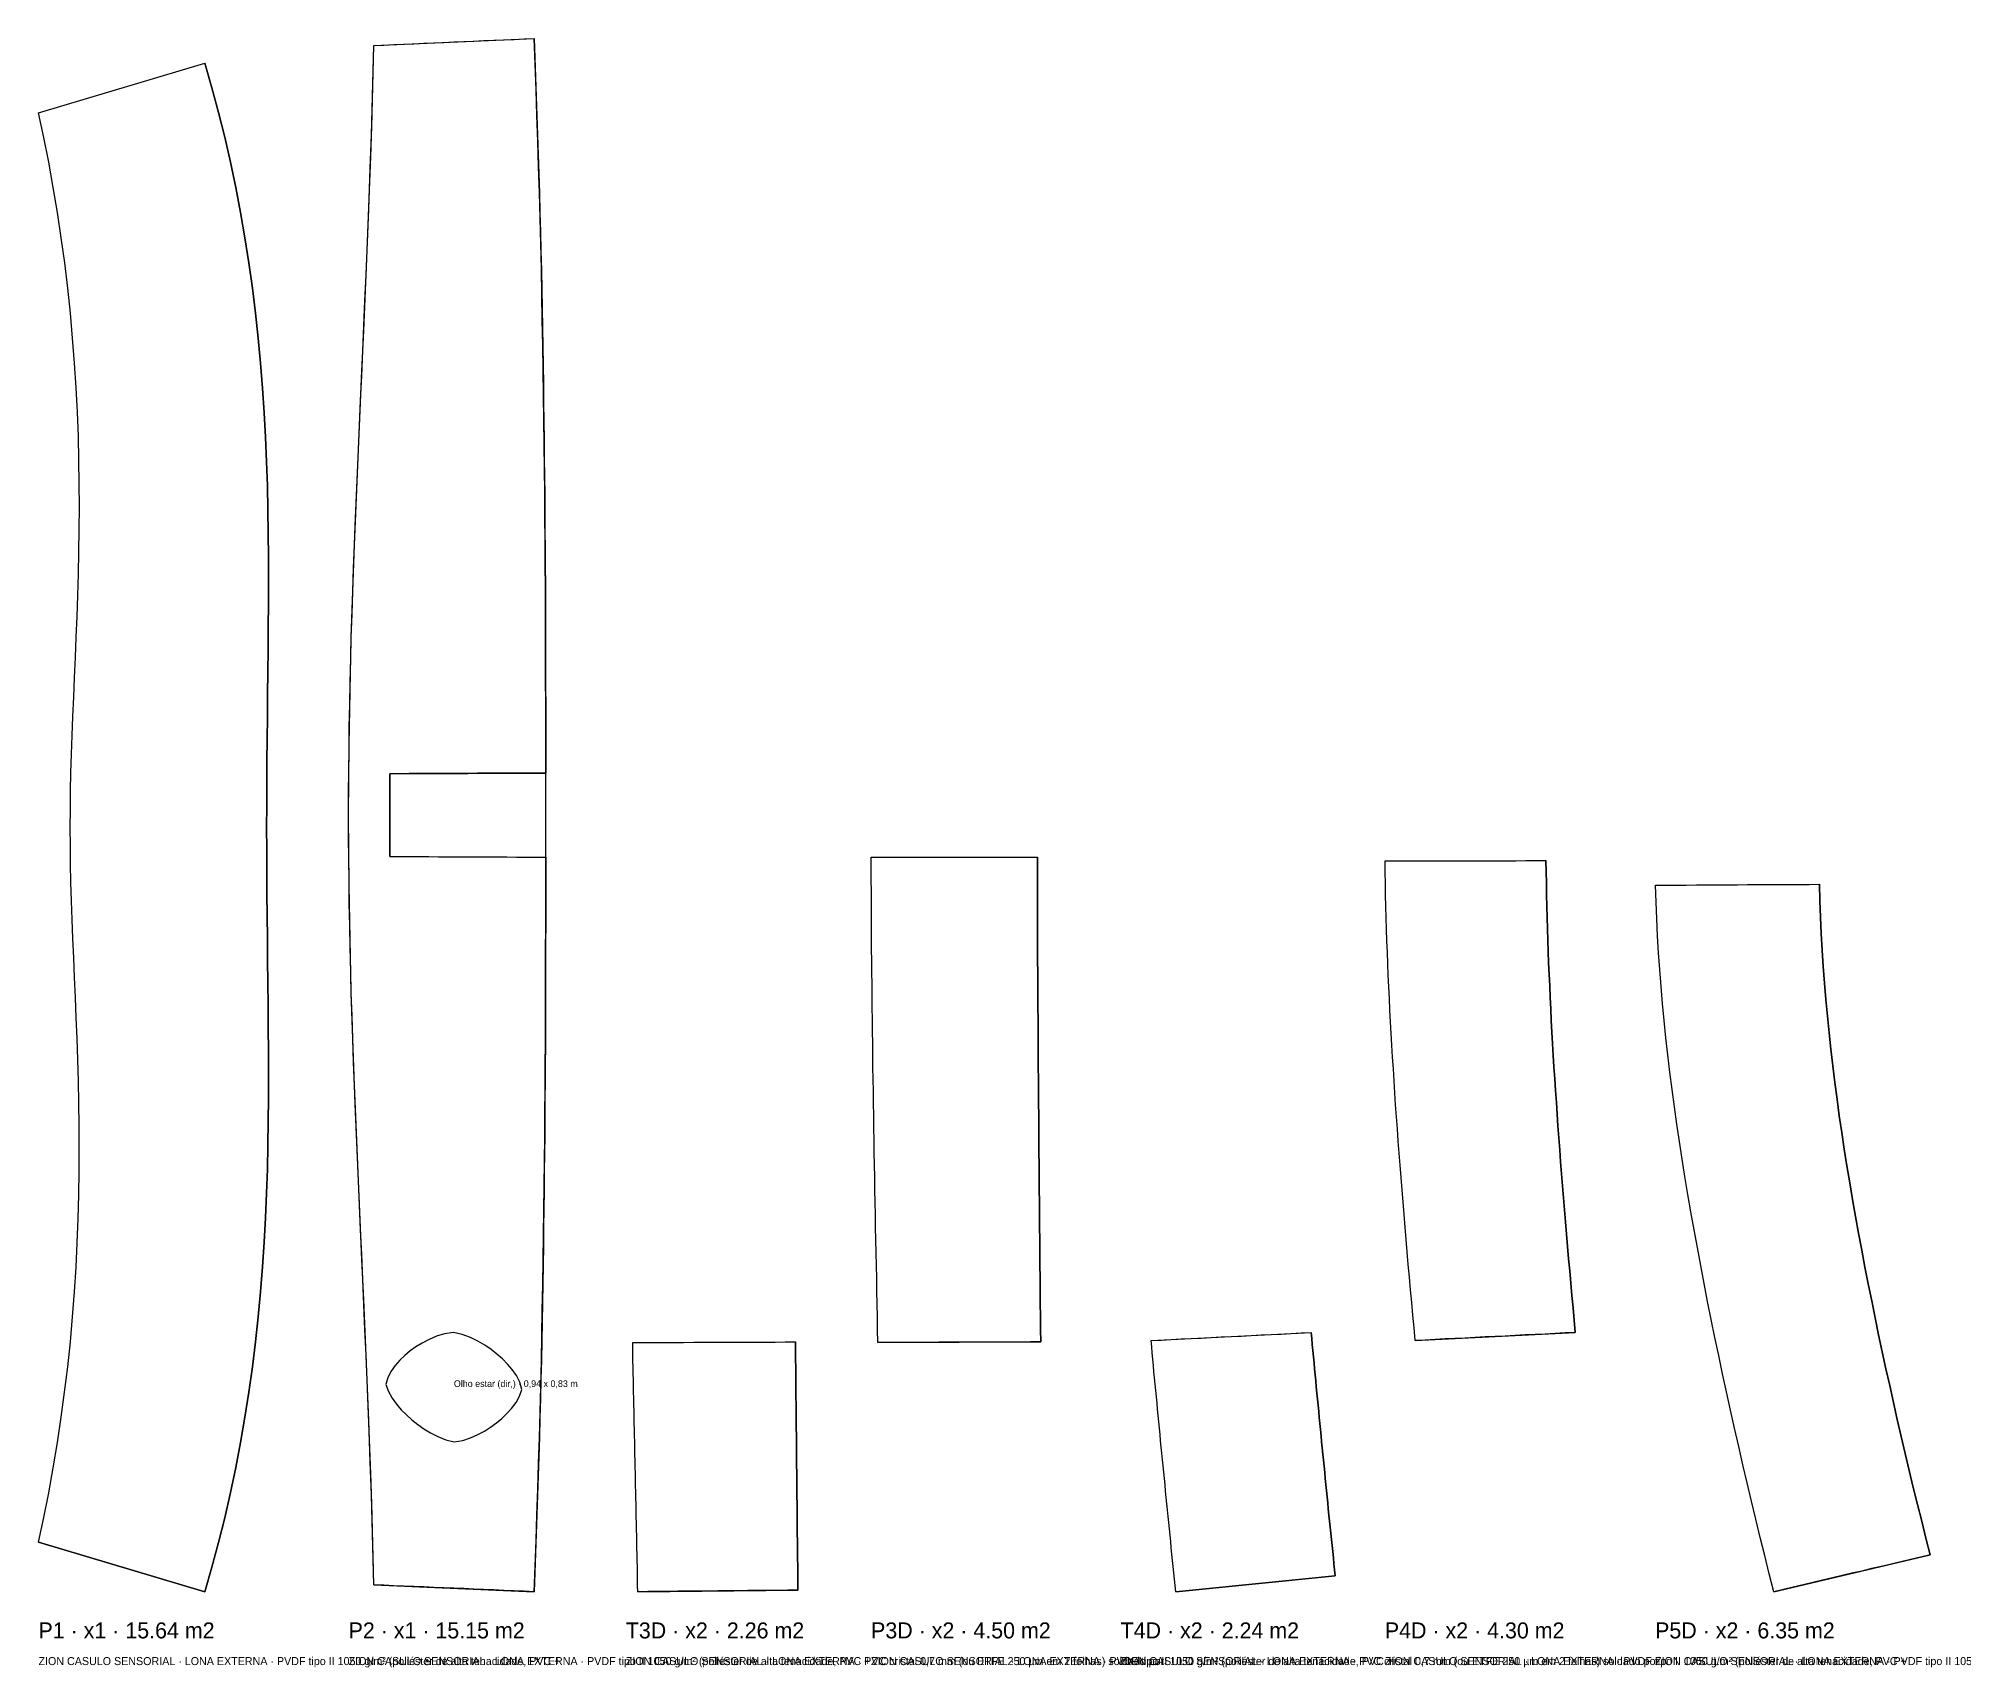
# Model space of a CAD drawing. Header units: metres. Extents: x 0 to 50.3, y -0.6 to 11.6.
# Drawn here: x 0 to 14.43, y -0.57 to 11.64 of the extents above; entities that cross this region are included whole.
import ezdxf

# ---------------------------------------------------------------- set-up
doc = ezdxf.new("R2010")
doc.units = ezdxf.units.M
for name, color, linetype in [('CLAMP', 1, 'Continuous'), ('CONTORNO', 7, 'Continuous'), ('KEDER', 5, 'Continuous'), ('LINHA', 8, 'Continuous'), ('RECORTE', 3, 'Continuous'), ('TEXTO', 2, 'Continuous')]:
    doc.layers.add(name, color=color, linetype=linetype)

msp = doc.modelspace()

# ---------------------------------------------------------------- linework, layer by layer
at = {"layer": 'CLAMP'}
for points in [[(2.634, 5.512), (2.634, 5.527), (2.634, 5.543), (2.634, 5.558), (2.634, 5.574), (2.634, 5.589), (2.633, 5.605), (2.633, 5.621), (2.633, 5.636), (2.633, 5.652), (2.633, 5.667), (2.633, 5.683), (2.633, 5.698), (2.633, 5.714), (2.633, 5.729), (2.633, 5.745), (2.633, 5.76), (2.633, 5.776), (2.633, 5.791), (2.633, 5.807), (2.633, 5.822), (2.633, 5.838), (2.633, 5.854), (2.633, 5.869), (2.633, 5.885), (2.633, 5.9), (2.633, 5.916), (2.633, 5.931), (2.633, 5.947), (2.633, 5.962), (2.633, 5.978), (2.633, 5.993), (2.633, 6.009), (2.633, 6.024), (2.633, 6.04), (2.634, 6.055), (2.634, 6.071), (2.634, 6.087), (2.634, 6.102), (2.634, 6.118), (2.634, 6.133), (3.803, 6.137)], [(2.634, 5.512), (3.803, 5.507)], [(6.243, 5.508), (7.489, 5.508)], [(10.096, 5.479), (11.302, 5.481)], [(12.124, 5.297), (13.352, 5.304)]]:
    msp.add_lwpolyline(points, dxfattribs=at)
at = {"layer": 'CONTORNO'}
for points in [[(2.515, 0.052), (2.507, 0.358), (2.498, 0.665), (2.487, 0.973), (2.476, 1.28), (2.463, 1.586), (2.451, 1.89), (2.438, 2.192), (2.424, 2.491), (2.411, 2.788), (2.399, 3.081), (2.386, 3.37), (2.375, 3.655), (2.364, 3.936), (2.354, 4.214), (2.345, 4.488), (2.338, 4.759), (2.333, 5.027), (2.328, 5.294), (2.326, 5.558), (2.325, 5.822), (2.326, 6.086), (2.328, 6.351), (2.333, 6.617), (2.338, 6.886), (2.345, 7.157), (2.354, 7.431), (2.364, 7.708), (2.375, 7.99), (2.386, 8.275), (2.399, 8.564), (2.411, 8.857), (2.424, 9.153), (2.438, 9.453), (2.451, 9.755), (2.463, 10.059), (2.476, 10.365), (2.487, 10.672), (2.498, 10.98), (2.507, 11.287), (2.515, 11.593), (2.59, 11.596), (2.665, 11.599), (2.74, 11.603), (2.815, 11.606), (2.89, 11.609), (2.965, 11.612), (3.04, 11.616), (3.115, 11.619), (3.19, 11.622), (3.265, 11.625), (3.34, 11.629), (3.415, 11.632), (3.49, 11.635), (3.565, 11.638), (3.64, 11.642), (3.715, 11.645), (3.721, 11.5), (3.727, 11.356), (3.732, 11.211), (3.737, 11.066), (3.742, 10.921), (3.747, 10.776), (3.751, 10.63), (3.755, 10.485), (3.759, 10.341), (3.763, 10.196), (3.766, 10.052), (3.77, 9.908), (3.773, 9.764), (3.776, 9.621), (3.778, 9.479), (3.781, 9.336), (3.783, 9.195), (3.785, 9.054), (3.787, 8.914), (3.789, 8.775), (3.791, 8.636), (3.792, 8.498), (3.794, 8.361), (3.795, 8.224), (3.796, 8.089), (3.797, 7.954), (3.798, 7.82), (3.799, 7.687), (3.8, 7.554), (3.8, 7.423), (3.801, 7.292), (3.801, 7.161), (3.802, 7.032), (3.802, 6.903), (3.802, 6.774), (3.803, 6.646), (3.803, 6.518), (3.803, 6.391), (3.803, 6.264), (3.803, 6.137), (3.73, 6.137), (3.657, 6.137), (3.584, 6.137), (3.511, 6.136), (3.438, 6.136), (3.365, 6.136), (3.292, 6.136), (3.219, 6.135), (3.146, 6.135), (3.072, 6.135), (2.999, 6.135), (2.926, 6.134), (2.853, 6.134), (2.78, 6.134), (2.707, 6.133), (2.634, 6.133), (2.634, 6.118), (2.634, 6.102), (2.634, 6.087), (2.634, 6.071), (2.634, 6.055), (2.633, 6.04), (2.633, 6.024), (2.633, 6.009), (2.633, 5.993), (2.633, 5.978), (2.633, 5.962), (2.633, 5.947), (2.633, 5.931), (2.633, 5.916), (2.633, 5.9), (2.633, 5.885), (2.633, 5.869), (2.633, 5.854), (2.633, 5.838), (2.633, 5.822), (2.633, 5.807), (2.633, 5.791), (2.633, 5.776), (2.633, 5.76), (2.633, 5.745), (2.633, 5.729), (2.633, 5.714), (2.633, 5.698), (2.633, 5.683), (2.633, 5.667), (2.633, 5.652), (2.633, 5.636), (2.633, 5.621), (2.633, 5.605), (2.634, 5.589), (2.634, 5.574), (2.634, 5.558), (2.634, 5.543), (2.634, 5.527), (2.634, 5.512), (2.707, 5.511), (2.78, 5.511), (2.853, 5.511), (2.926, 5.511), (2.999, 5.51), (3.072, 5.51), (3.146, 5.51), (3.219, 5.51), (3.292, 5.509), (3.365, 5.509), (3.438, 5.509), (3.511, 5.509), (3.584, 5.508), (3.657, 5.508), (3.73, 5.508), (3.803, 5.507), (3.803, 5.381), (3.803, 5.254), (3.803, 5.127), (3.803, 4.999), (3.802, 4.871), (3.802, 4.742), (3.802, 4.613), (3.801, 4.484), (3.801, 4.353), (3.8, 4.222), (3.8, 4.091), (3.799, 3.958), (3.798, 3.825), (3.797, 3.691), (3.796, 3.556), (3.795, 3.42), (3.794, 3.284), (3.792, 3.147), (3.791, 3.009), (3.789, 2.87), (3.787, 2.731), (3.785, 2.591), (3.783, 2.45), (3.781, 2.308), (3.778, 2.166), (3.776, 2.024), (3.773, 1.881), (3.77, 1.737), (3.766, 1.593), (3.763, 1.449), (3.759, 1.304), (3.755, 1.159), (3.751, 1.014), (3.747, 0.869), (3.742, 0.724), (3.737, 0.579), (3.732, 0.434), (3.727, 0.289), (3.721, 0.144), (3.715, 0), (3.64, 0.003), (3.565, 0.006), (3.49, 0.01), (3.415, 0.013), (3.34, 0.016), (3.265, 0.019), (3.19, 0.023), (3.115, 0.026), (3.04, 0.029), (2.965, 0.032), (2.89, 0.036), (2.815, 0.039), (2.74, 0.042), (2.665, 0.045), (2.59, 0.049)], [(0, 0.371), (0.04, 0.556), (0.077, 0.742), (0.111, 0.93), (0.142, 1.119), (0.171, 1.308), (0.196, 1.497), (0.219, 1.686), (0.239, 1.874), (0.256, 2.062), (0.27, 2.248), (0.282, 2.433), (0.291, 2.616), (0.298, 2.797), (0.303, 2.976), (0.306, 3.152), (0.306, 3.325), (0.306, 3.496), (0.303, 3.663), (0.299, 3.828), (0.295, 3.989), (0.289, 4.148), (0.283, 4.303), (0.277, 4.456), (0.27, 4.605), (0.264, 4.752), (0.258, 4.897), (0.252, 5.039), (0.247, 5.179), (0.243, 5.318), (0.241, 5.456), (0.239, 5.593), (0.238, 5.73), (0.239, 5.866), (0.241, 6.003), (0.243, 6.141), (0.247, 6.28), (0.252, 6.42), (0.258, 6.563), (0.264, 6.707), (0.27, 6.854), (0.277, 7.003), (0.283, 7.156), (0.289, 7.311), (0.295, 7.47), (0.3, 7.631), (0.303, 7.796), (0.306, 7.963), (0.307, 8.134), (0.306, 8.307), (0.303, 8.483), (0.299, 8.662), (0.292, 8.843), (0.282, 9.026), (0.271, 9.211), (0.256, 9.397), (0.239, 9.585), (0.219, 9.773), (0.197, 9.962), (0.171, 10.151), (0.143, 10.34), (0.111, 10.529), (0.077, 10.717), (0.04, 10.903), (0, 11.088), (1.246, 11.459), (1.3, 11.276), (1.35, 11.091), (1.396, 10.904), (1.439, 10.717), (1.479, 10.529), (1.515, 10.34), (1.548, 10.151), (1.578, 9.962), (1.604, 9.774), (1.628, 9.585), (1.648, 9.397), (1.665, 9.21), (1.68, 9.024), (1.693, 8.839), (1.703, 8.655), (1.71, 8.472), (1.716, 8.291), (1.72, 8.111), (1.723, 7.933), (1.725, 7.756), (1.725, 7.581), (1.724, 7.407), (1.723, 7.235), (1.722, 7.064), (1.72, 6.894), (1.718, 6.726), (1.716, 6.558), (1.714, 6.391), (1.713, 6.225), (1.711, 6.06), (1.711, 5.895), (1.71, 5.73), (1.711, 5.565), (1.711, 5.4), (1.713, 5.234), (1.714, 5.068), (1.716, 4.901), (1.718, 4.734), (1.72, 4.565), (1.722, 4.395), (1.723, 4.224), (1.725, 4.052), (1.725, 3.878), (1.725, 3.703), (1.723, 3.526), (1.72, 3.348), (1.716, 3.168), (1.71, 2.987), (1.702, 2.804), (1.692, 2.62), (1.68, 2.435), (1.665, 2.249), (1.648, 2.062), (1.627, 1.874), (1.604, 1.686), (1.578, 1.497), (1.548, 1.308), (1.515, 1.119), (1.479, 0.931), (1.439, 0.743), (1.396, 0.555), (1.35, 0.369), (1.3, 0.184), (1.247, 0)], [(6.293, 1.868), (6.291, 1.965), (6.289, 2.061), (6.288, 2.158), (6.286, 2.254), (6.284, 2.35), (6.282, 2.446), (6.28, 2.542), (6.278, 2.637), (6.276, 2.732), (6.275, 2.826), (6.273, 2.92), (6.271, 3.014), (6.27, 3.108), (6.268, 3.201), (6.266, 3.293), (6.265, 3.386), (6.263, 3.478), (6.262, 3.57), (6.26, 3.661), (6.259, 3.752), (6.258, 3.842), (6.256, 3.933), (6.255, 4.023), (6.254, 4.112), (6.253, 4.201), (6.252, 4.29), (6.251, 4.379), (6.25, 4.467), (6.249, 4.555), (6.248, 4.643), (6.247, 4.73), (6.246, 4.817), (6.246, 4.904), (6.245, 4.991), (6.245, 5.077), (6.244, 5.164), (6.244, 5.25), (6.243, 5.336), (6.243, 5.422), (6.243, 5.508), (6.32, 5.508), (6.398, 5.508), (6.476, 5.508), (6.554, 5.508), (6.632, 5.508), (6.71, 5.508), (6.788, 5.508), (6.866, 5.508), (6.944, 5.508), (7.022, 5.508), (7.1, 5.508), (7.177, 5.508), (7.255, 5.508), (7.333, 5.508), (7.411, 5.508), (7.489, 5.508), (7.489, 5.422), (7.489, 5.336), (7.49, 5.25), (7.49, 5.164), (7.49, 5.077), (7.49, 4.991), (7.491, 4.904), (7.491, 4.817), (7.491, 4.73), (7.492, 4.643), (7.492, 4.555), (7.493, 4.467), (7.493, 4.379), (7.494, 4.291), (7.494, 4.202), (7.495, 4.113), (7.496, 4.023), (7.496, 3.933), (7.497, 3.843), (7.497, 3.753), (7.498, 3.662), (7.499, 3.571), (7.5, 3.479), (7.5, 3.387), (7.501, 3.295), (7.502, 3.202), (7.503, 3.109), (7.503, 3.016), (7.504, 2.922), (7.505, 2.829), (7.506, 2.734), (7.507, 2.64), (7.508, 2.545), (7.508, 2.45), (7.509, 2.354), (7.51, 2.258), (7.511, 2.162), (7.512, 2.066), (7.513, 1.97), (7.514, 1.873), (7.438, 1.873), (7.361, 1.872), (7.285, 1.872), (7.209, 1.872), (7.133, 1.871), (7.056, 1.871), (6.98, 1.871), (6.904, 1.87), (6.827, 1.87), (6.751, 1.87), (6.675, 1.869), (6.599, 1.869), (6.522, 1.869), (6.446, 1.868), (6.37, 1.868)], [(10.322, 1.883), (10.313, 1.979), (10.304, 2.074), (10.296, 2.169), (10.287, 2.264), (10.279, 2.358), (10.27, 2.453), (10.262, 2.547), (10.254, 2.641), (10.246, 2.734), (10.238, 2.827), (10.231, 2.92), (10.223, 3.012), (10.216, 3.105), (10.209, 3.197), (10.202, 3.288), (10.195, 3.379), (10.188, 3.47), (10.182, 3.561), (10.175, 3.651), (10.169, 3.741), (10.163, 3.83), (10.158, 3.919), (10.152, 4.008), (10.147, 4.097), (10.142, 4.185), (10.137, 4.273), (10.132, 4.361), (10.128, 4.448), (10.124, 4.535), (10.12, 4.622), (10.117, 4.708), (10.113, 4.795), (10.11, 4.881), (10.107, 4.967), (10.105, 5.053), (10.102, 5.138), (10.1, 5.224), (10.099, 5.309), (10.097, 5.394), (10.096, 5.479), (10.171, 5.48), (10.247, 5.48), (10.322, 5.48), (10.398, 5.48), (10.473, 5.48), (10.548, 5.48), (10.624, 5.48), (10.699, 5.48), (10.775, 5.48), (10.85, 5.48), (10.925, 5.48), (11.001, 5.48), (11.076, 5.48), (11.152, 5.481), (11.227, 5.481), (11.302, 5.481), (11.304, 5.396), (11.305, 5.311), (11.307, 5.226), (11.309, 5.141), (11.311, 5.056), (11.313, 4.971), (11.316, 4.886), (11.319, 4.8), (11.322, 4.714), (11.326, 4.628), (11.33, 4.542), (11.334, 4.456), (11.338, 4.37), (11.342, 4.283), (11.347, 4.196), (11.352, 4.109), (11.357, 4.021), (11.362, 3.934), (11.368, 3.846), (11.374, 3.758), (11.38, 3.669), (11.386, 3.581), (11.392, 3.492), (11.399, 3.403), (11.405, 3.313), (11.412, 3.224), (11.419, 3.134), (11.426, 3.044), (11.434, 2.953), (11.441, 2.863), (11.449, 2.772), (11.456, 2.68), (11.464, 2.589), (11.472, 2.497), (11.48, 2.406), (11.488, 2.314), (11.497, 2.221), (11.505, 2.129), (11.513, 2.036), (11.522, 1.944), (11.447, 1.94), (11.372, 1.936), (11.297, 1.932), (11.222, 1.929), (11.147, 1.925), (11.072, 1.921), (10.997, 1.917), (10.922, 1.914), (10.847, 1.91), (10.772, 1.906), (10.697, 1.902), (10.622, 1.898), (10.547, 1.895), (10.472, 1.891), (10.397, 1.887)], [(13.01, 0), (12.976, 0.135), (12.942, 0.271), (12.908, 0.407), (12.875, 0.543), (12.843, 0.679), (12.81, 0.816), (12.779, 0.952), (12.747, 1.089), (12.716, 1.225), (12.686, 1.362), (12.656, 1.498), (12.626, 1.634), (12.597, 1.77), (12.569, 1.906), (12.541, 2.041), (12.514, 2.176), (12.488, 2.311), (12.462, 2.446), (12.437, 2.58), (12.412, 2.713), (12.389, 2.847), (12.366, 2.979), (12.344, 3.112), (12.323, 3.243), (12.302, 3.375), (12.283, 3.506), (12.265, 3.636), (12.247, 3.766), (12.231, 3.896), (12.215, 4.025), (12.201, 4.153), (12.188, 4.282), (12.176, 4.41), (12.165, 4.537), (12.155, 4.664), (12.146, 4.791), (12.139, 4.918), (12.133, 5.044), (12.128, 5.171), (12.124, 5.297), (12.201, 5.297), (12.277, 5.298), (12.354, 5.298), (12.431, 5.299), (12.508, 5.299), (12.584, 5.299), (12.661, 5.3), (12.738, 5.3), (12.814, 5.301), (12.891, 5.301), (12.968, 5.302), (13.045, 5.302), (13.121, 5.302), (13.198, 5.303), (13.275, 5.303), (13.352, 5.304), (13.355, 5.181), (13.36, 5.057), (13.366, 4.934), (13.372, 4.81), (13.381, 4.687), (13.39, 4.563), (13.4, 4.439), (13.412, 4.315), (13.424, 4.191), (13.438, 4.067), (13.452, 3.942), (13.467, 3.818), (13.484, 3.693), (13.501, 3.568), (13.519, 3.443), (13.538, 3.317), (13.558, 3.192), (13.579, 3.066), (13.6, 2.94), (13.623, 2.814), (13.646, 2.688), (13.669, 2.561), (13.693, 2.434), (13.718, 2.308), (13.744, 2.181), (13.77, 2.054), (13.796, 1.927), (13.823, 1.799), (13.851, 1.672), (13.879, 1.545), (13.907, 1.418), (13.936, 1.29), (13.966, 1.163), (13.995, 1.036), (14.026, 0.909), (14.056, 0.782), (14.087, 0.655), (14.119, 0.529), (14.15, 0.402), (14.183, 0.276), (14.109, 0.259), (14.036, 0.242), (13.963, 0.224), (13.889, 0.207), (13.816, 0.19), (13.743, 0.173), (13.67, 0.155), (13.596, 0.138), (13.523, 0.121), (13.45, 0.104), (13.376, 0.086), (13.303, 0.069), (13.23, 0.052), (13.156, 0.035), (13.083, 0.017)], [(8.527, 0), (8.523, 0.047), (8.518, 0.094), (8.513, 0.141), (8.508, 0.188), (8.503, 0.235), (8.498, 0.282), (8.493, 0.329), (8.489, 0.377), (8.484, 0.424), (8.479, 0.471), (8.474, 0.518), (8.469, 0.565), (8.465, 0.613), (8.46, 0.66), (8.455, 0.707), (8.45, 0.754), (8.446, 0.801), (8.441, 0.849), (8.436, 0.896), (8.432, 0.943), (8.427, 0.99), (8.422, 1.038), (8.418, 1.085), (8.413, 1.132), (8.409, 1.179), (8.404, 1.226), (8.399, 1.273), (8.395, 1.321), (8.39, 1.368), (8.386, 1.415), (8.381, 1.462), (8.377, 1.509), (8.372, 1.556), (8.368, 1.603), (8.363, 1.649), (8.359, 1.696), (8.355, 1.743), (8.35, 1.79), (8.346, 1.837), (8.341, 1.883), (8.416, 1.887), (8.491, 1.891), (8.566, 1.895), (8.641, 1.898), (8.716, 1.902), (8.791, 1.906), (8.867, 1.91), (8.942, 1.914), (9.017, 1.917), (9.092, 1.921), (9.167, 1.925), (9.242, 1.929), (9.317, 1.932), (9.392, 1.936), (9.467, 1.94), (9.542, 1.944), (9.546, 1.898), (9.55, 1.853), (9.554, 1.808), (9.559, 1.762), (9.563, 1.717), (9.567, 1.671), (9.571, 1.626), (9.576, 1.58), (9.58, 1.535), (9.585, 1.489), (9.589, 1.443), (9.593, 1.398), (9.598, 1.352), (9.602, 1.306), (9.607, 1.261), (9.611, 1.215), (9.616, 1.169), (9.62, 1.124), (9.625, 1.078), (9.629, 1.032), (9.634, 0.986), (9.638, 0.941), (9.643, 0.895), (9.647, 0.849), (9.652, 0.803), (9.656, 0.758), (9.661, 0.712), (9.666, 0.666), (9.67, 0.621), (9.675, 0.575), (9.68, 0.529), (9.684, 0.483), (9.689, 0.438), (9.694, 0.392), (9.698, 0.347), (9.703, 0.301), (9.708, 0.255), (9.712, 0.21), (9.717, 0.164), (9.722, 0.119), (9.647, 0.111), (9.573, 0.104), (9.498, 0.096), (9.423, 0.089), (9.349, 0.082), (9.274, 0.074), (9.199, 0.067), (9.125, 0.059), (9.05, 0.052), (8.975, 0.045), (8.901, 0.037), (8.826, 0.03), (8.751, 0.022), (8.677, 0.015), (8.602, 0.007)], [(4.493, 0), (4.492, 0.047), (4.491, 0.093), (4.49, 0.14), (4.49, 0.187), (4.489, 0.233), (4.488, 0.28), (4.487, 0.327), (4.486, 0.374), (4.485, 0.42), (4.484, 0.467), (4.483, 0.514), (4.482, 0.561), (4.481, 0.608), (4.48, 0.654), (4.479, 0.701), (4.478, 0.748), (4.477, 0.795), (4.476, 0.842), (4.475, 0.889), (4.474, 0.935), (4.473, 0.982), (4.472, 1.029), (4.471, 1.076), (4.47, 1.123), (4.469, 1.169), (4.468, 1.216), (4.467, 1.263), (4.466, 1.31), (4.465, 1.356), (4.464, 1.403), (4.463, 1.45), (4.462, 1.496), (4.461, 1.543), (4.46, 1.589), (4.459, 1.636), (4.458, 1.682), (4.457, 1.729), (4.456, 1.775), (4.455, 1.821), (4.455, 1.868), (4.531, 1.868), (4.607, 1.868), (4.683, 1.869), (4.76, 1.869), (4.836, 1.869), (4.912, 1.87), (4.989, 1.87), (5.065, 1.87), (5.141, 1.871), (5.217, 1.871), (5.294, 1.871), (5.37, 1.872), (5.446, 1.872), (5.523, 1.872), (5.599, 1.873), (5.675, 1.873), (5.676, 1.827), (5.676, 1.781), (5.676, 1.734), (5.677, 1.688), (5.677, 1.642), (5.678, 1.595), (5.678, 1.549), (5.679, 1.503), (5.679, 1.456), (5.68, 1.41), (5.68, 1.363), (5.68, 1.317), (5.681, 1.27), (5.681, 1.224), (5.682, 1.177), (5.682, 1.13), (5.683, 1.084), (5.683, 1.037), (5.684, 0.991), (5.684, 0.944), (5.685, 0.897), (5.685, 0.851), (5.686, 0.804), (5.686, 0.757), (5.686, 0.711), (5.687, 0.664), (5.687, 0.617), (5.688, 0.571), (5.688, 0.524), (5.689, 0.477), (5.689, 0.431), (5.69, 0.384), (5.69, 0.337), (5.691, 0.291), (5.691, 0.244), (5.692, 0.198), (5.692, 0.151), (5.692, 0.105), (5.693, 0.058), (5.693, 0.012), (5.618, 0.011), (5.543, 0.01), (5.468, 0.01), (5.393, 0.009), (5.318, 0.008), (5.243, 0.007), (5.168, 0.007), (5.093, 0.006), (5.018, 0.005), (4.943, 0.004), (4.868, 0.004), (4.793, 0.003), (4.718, 0.002), (4.643, 0.001), (4.568, 0.001)]]:
    msp.add_lwpolyline(points, close=True, dxfattribs=at)
at = {"layer": 'KEDER'}
for points in [[(2.515, 0.052), (2.51, 0.243), (2.505, 0.435), (2.499, 0.627), (2.493, 0.819), (2.486, 1.011), (2.479, 1.203), (2.471, 1.394), (2.463, 1.586), (2.456, 1.776), (2.447, 1.966), (2.439, 2.154), (2.431, 2.342), (2.423, 2.529), (2.415, 2.714), (2.406, 2.898), (2.399, 3.081), (2.391, 3.262), (2.383, 3.442), (2.376, 3.62), (2.369, 3.796), (2.362, 3.971), (2.356, 4.145), (2.351, 4.317), (2.345, 4.488), (2.341, 4.658), (2.337, 4.827), (2.333, 4.994), (2.33, 5.161), (2.328, 5.327), (2.326, 5.492), (2.325, 5.658), (2.325, 5.822), (2.325, 5.987), (2.326, 6.153), (2.328, 6.318), (2.33, 6.484), (2.333, 6.651), (2.337, 6.818), (2.341, 6.987), (2.345, 7.157), (2.351, 7.328), (2.356, 7.5), (2.362, 7.673), (2.369, 7.849), (2.376, 8.025), (2.383, 8.203), (2.391, 8.383), (2.399, 8.564), (2.406, 8.747), (2.415, 8.931), (2.423, 9.116), (2.431, 9.303), (2.439, 9.49), (2.447, 9.679), (2.456, 9.869), (2.463, 10.059), (2.471, 10.25), (2.479, 10.442), (2.486, 10.634), (2.493, 10.826), (2.499, 11.018), (2.505, 11.21), (2.51, 11.402), (2.515, 11.593)], [(2.515, 11.593), (3.715, 11.645)], [(3.715, 0), (3.723, 0.192), (3.73, 0.384), (3.737, 0.577), (3.743, 0.769), (3.749, 0.962), (3.755, 1.155), (3.76, 1.347), (3.765, 1.539), (3.77, 1.73), (3.774, 1.921), (3.777, 2.11), (3.781, 2.299), (3.784, 2.487), (3.787, 2.674), (3.789, 2.859), (3.791, 3.043), (3.793, 3.226), (3.795, 3.407), (3.796, 3.587), (3.798, 3.766), (3.799, 3.943), (3.8, 4.119), (3.801, 4.293), (3.801, 4.467), (3.802, 4.639), (3.802, 4.81), (3.803, 4.98), (3.803, 5.15), (3.803, 5.318), (3.803, 5.487), (3.803, 5.655), (3.803, 5.822), (3.803, 5.99), (3.803, 6.158), (3.803, 6.326), (3.803, 6.495), (3.803, 6.665), (3.802, 6.835), (3.802, 7.006), (3.801, 7.178), (3.801, 7.352), (3.8, 7.526), (3.799, 7.702), (3.798, 7.879), (3.796, 8.058), (3.795, 8.238), (3.793, 8.419), (3.791, 8.602), (3.789, 8.786), (3.787, 8.971), (3.784, 9.158), (3.781, 9.346), (3.777, 9.534), (3.774, 9.724), (3.77, 9.915), (3.765, 10.106), (3.76, 10.298), (3.755, 10.49), (3.749, 10.683), (3.743, 10.875), (3.737, 11.068), (3.73, 11.261), (3.723, 11.453), (3.715, 11.645)], [(0, 11.088), (1.246, 11.459)], [(1.247, 0), (1.3, 0.184), (1.35, 0.369), (1.396, 0.555), (1.439, 0.743), (1.479, 0.931), (1.515, 1.119), (1.548, 1.308), (1.578, 1.497), (1.604, 1.686), (1.627, 1.874), (1.648, 2.062), (1.665, 2.249), (1.68, 2.435), (1.692, 2.62), (1.702, 2.804), (1.71, 2.987), (1.716, 3.168), (1.72, 3.348), (1.723, 3.526), (1.725, 3.703), (1.725, 3.878), (1.725, 4.052), (1.723, 4.224), (1.722, 4.395), (1.72, 4.565), (1.718, 4.734), (1.716, 4.901), (1.714, 5.068), (1.713, 5.234), (1.711, 5.4), (1.711, 5.565), (1.71, 5.73), (1.711, 5.895), (1.711, 6.06), (1.713, 6.225), (1.714, 6.391), (1.716, 6.558), (1.718, 6.726), (1.72, 6.894), (1.722, 7.064), (1.723, 7.235), (1.724, 7.407), (1.725, 7.581), (1.725, 7.756), (1.723, 7.933), (1.72, 8.111), (1.716, 8.291), (1.71, 8.472), (1.703, 8.655), (1.693, 8.839), (1.68, 9.024), (1.665, 9.21), (1.648, 9.397), (1.628, 9.585), (1.604, 9.774), (1.578, 9.962), (1.548, 10.151), (1.515, 10.34), (1.479, 10.529), (1.439, 10.717), (1.396, 10.904), (1.35, 11.091), (1.3, 11.276), (1.246, 11.459)], [(0, 0.371), (0.04, 0.556), (0.077, 0.742), (0.111, 0.93), (0.142, 1.119), (0.171, 1.308), (0.196, 1.497), (0.219, 1.686), (0.239, 1.874), (0.256, 2.062), (0.27, 2.248), (0.282, 2.433), (0.291, 2.616), (0.298, 2.797), (0.303, 2.976), (0.306, 3.152), (0.306, 3.325), (0.306, 3.496), (0.303, 3.663), (0.299, 3.828), (0.295, 3.989), (0.289, 4.148), (0.283, 4.303), (0.277, 4.456), (0.27, 4.605), (0.264, 4.752), (0.258, 4.897), (0.252, 5.039), (0.247, 5.179), (0.243, 5.318), (0.241, 5.456), (0.239, 5.593), (0.238, 5.73), (0.239, 5.866), (0.241, 6.003), (0.243, 6.141), (0.247, 6.28), (0.252, 6.42), (0.258, 6.563), (0.264, 6.707), (0.27, 6.854), (0.277, 7.003), (0.283, 7.156), (0.289, 7.311), (0.295, 7.47), (0.3, 7.631), (0.303, 7.796), (0.306, 7.963), (0.307, 8.134), (0.306, 8.307), (0.303, 8.483), (0.299, 8.662), (0.292, 8.843), (0.282, 9.026), (0.271, 9.211), (0.256, 9.397), (0.239, 9.585), (0.219, 9.773), (0.197, 9.962), (0.171, 10.151), (0.143, 10.34), (0.111, 10.529), (0.077, 10.717), (0.04, 10.903), (0, 11.088)], [(6.293, 1.868), (6.291, 1.965), (6.289, 2.061), (6.288, 2.158), (6.286, 2.254), (6.284, 2.35), (6.282, 2.446), (6.28, 2.542), (6.278, 2.637), (6.276, 2.732), (6.275, 2.826), (6.273, 2.92), (6.271, 3.014), (6.27, 3.108), (6.268, 3.201), (6.266, 3.293), (6.265, 3.386), (6.263, 3.478), (6.262, 3.57), (6.26, 3.661), (6.259, 3.752), (6.258, 3.842), (6.256, 3.933), (6.255, 4.023), (6.254, 4.112), (6.253, 4.201), (6.252, 4.29), (6.251, 4.379), (6.25, 4.467), (6.249, 4.555), (6.248, 4.643), (6.247, 4.73), (6.246, 4.817), (6.246, 4.904), (6.245, 4.991), (6.245, 5.077), (6.244, 5.164), (6.244, 5.25), (6.243, 5.336), (6.243, 5.422), (6.243, 5.508)], [(7.514, 1.873), (7.513, 1.97), (7.512, 2.066), (7.511, 2.162), (7.51, 2.258), (7.509, 2.354), (7.508, 2.45), (7.508, 2.545), (7.507, 2.64), (7.506, 2.734), (7.505, 2.829), (7.504, 2.922), (7.503, 3.016), (7.503, 3.109), (7.502, 3.202), (7.501, 3.295), (7.5, 3.387), (7.5, 3.479), (7.499, 3.571), (7.498, 3.662), (7.497, 3.753), (7.497, 3.843), (7.496, 3.933), (7.496, 4.023), (7.495, 4.113), (7.494, 4.202), (7.494, 4.291), (7.493, 4.379), (7.493, 4.467), (7.492, 4.555), (7.492, 4.643), (7.491, 4.73), (7.491, 4.817), (7.491, 4.904), (7.49, 4.991), (7.49, 5.077), (7.49, 5.164), (7.49, 5.25), (7.489, 5.336), (7.489, 5.422), (7.489, 5.508)], [(10.322, 1.883), (10.313, 1.979), (10.304, 2.074), (10.296, 2.169), (10.287, 2.264), (10.279, 2.358), (10.27, 2.453), (10.262, 2.547), (10.254, 2.641), (10.246, 2.734), (10.238, 2.827), (10.231, 2.92), (10.223, 3.012), (10.216, 3.105), (10.209, 3.197), (10.202, 3.288), (10.195, 3.379), (10.188, 3.47), (10.182, 3.561), (10.175, 3.651), (10.169, 3.741), (10.163, 3.83), (10.158, 3.919), (10.152, 4.008), (10.147, 4.097), (10.142, 4.185), (10.137, 4.273), (10.132, 4.361), (10.128, 4.448), (10.124, 4.535), (10.12, 4.622), (10.117, 4.708), (10.113, 4.795), (10.11, 4.881), (10.107, 4.967), (10.105, 5.053), (10.102, 5.138), (10.1, 5.224), (10.099, 5.309), (10.097, 5.394), (10.096, 5.479)], [(11.522, 1.944), (11.513, 2.036), (11.505, 2.129), (11.497, 2.221), (11.488, 2.314), (11.48, 2.406), (11.472, 2.497), (11.464, 2.589), (11.456, 2.68), (11.449, 2.772), (11.441, 2.863), (11.434, 2.953), (11.426, 3.044), (11.419, 3.134), (11.412, 3.224), (11.405, 3.313), (11.399, 3.403), (11.392, 3.492), (11.386, 3.581), (11.38, 3.669), (11.374, 3.758), (11.368, 3.846), (11.362, 3.934), (11.357, 4.021), (11.352, 4.109), (11.347, 4.196), (11.342, 4.283), (11.338, 4.37), (11.334, 4.456), (11.33, 4.542), (11.326, 4.628), (11.322, 4.714), (11.319, 4.8), (11.316, 4.886), (11.313, 4.971), (11.311, 5.056), (11.309, 5.141), (11.307, 5.226), (11.305, 5.311), (11.304, 5.396), (11.302, 5.481)], [(13.01, 0), (12.976, 0.135), (12.942, 0.271), (12.908, 0.407), (12.875, 0.543), (12.843, 0.679), (12.81, 0.816), (12.779, 0.952), (12.747, 1.089), (12.716, 1.225), (12.686, 1.362), (12.656, 1.498), (12.626, 1.634), (12.597, 1.77), (12.569, 1.906), (12.541, 2.041), (12.514, 2.176), (12.488, 2.311), (12.462, 2.446), (12.437, 2.58), (12.412, 2.713), (12.389, 2.847), (12.366, 2.979), (12.344, 3.112), (12.323, 3.243), (12.302, 3.375), (12.283, 3.506), (12.265, 3.636), (12.247, 3.766), (12.231, 3.896), (12.215, 4.025), (12.201, 4.153), (12.188, 4.282), (12.176, 4.41), (12.165, 4.537), (12.155, 4.664), (12.146, 4.791), (12.139, 4.918), (12.133, 5.044), (12.128, 5.171), (12.124, 5.297)], [(14.183, 0.276), (14.15, 0.402), (14.119, 0.529), (14.087, 0.655), (14.056, 0.782), (14.026, 0.909), (13.995, 1.036), (13.966, 1.163), (13.936, 1.29), (13.907, 1.418), (13.879, 1.545), (13.851, 1.672), (13.823, 1.799), (13.796, 1.927), (13.77, 2.054), (13.744, 2.181), (13.718, 2.308), (13.693, 2.434), (13.669, 2.561), (13.646, 2.688), (13.623, 2.814), (13.6, 2.94), (13.579, 3.066), (13.558, 3.192), (13.538, 3.317), (13.519, 3.443), (13.501, 3.568), (13.484, 3.693), (13.467, 3.818), (13.452, 3.942), (13.438, 4.067), (13.424, 4.191), (13.412, 4.315), (13.4, 4.439), (13.39, 4.563), (13.381, 4.687), (13.372, 4.81), (13.366, 4.934), (13.36, 5.057), (13.355, 5.181), (13.352, 5.304)], [(8.527, 0), (8.523, 0.047), (8.518, 0.094), (8.513, 0.141), (8.508, 0.188), (8.503, 0.235), (8.498, 0.282), (8.493, 0.329), (8.489, 0.377), (8.484, 0.424), (8.479, 0.471), (8.474, 0.518), (8.469, 0.565), (8.465, 0.613), (8.46, 0.66), (8.455, 0.707), (8.45, 0.754), (8.446, 0.801), (8.441, 0.849), (8.436, 0.896), (8.432, 0.943), (8.427, 0.99), (8.422, 1.038), (8.418, 1.085), (8.413, 1.132), (8.409, 1.179), (8.404, 1.226), (8.399, 1.273), (8.395, 1.321), (8.39, 1.368), (8.386, 1.415), (8.381, 1.462), (8.377, 1.509), (8.372, 1.556), (8.368, 1.603), (8.363, 1.649), (8.359, 1.696), (8.355, 1.743), (8.35, 1.79), (8.346, 1.837), (8.341, 1.883)], [(9.722, 0.119), (9.717, 0.164), (9.712, 0.21), (9.708, 0.255), (9.703, 0.301), (9.698, 0.347), (9.694, 0.392), (9.689, 0.438), (9.684, 0.483), (9.68, 0.529), (9.675, 0.575), (9.67, 0.621), (9.666, 0.666), (9.661, 0.712), (9.656, 0.758), (9.652, 0.803), (9.647, 0.849), (9.643, 0.895), (9.638, 0.941), (9.634, 0.986), (9.629, 1.032), (9.625, 1.078), (9.62, 1.124), (9.616, 1.169), (9.611, 1.215), (9.607, 1.261), (9.602, 1.306), (9.598, 1.352), (9.593, 1.398), (9.589, 1.443), (9.585, 1.489), (9.58, 1.535), (9.576, 1.58), (9.571, 1.626), (9.567, 1.671), (9.563, 1.717), (9.559, 1.762), (9.554, 1.808), (9.55, 1.853), (9.546, 1.898), (9.542, 1.944)], [(4.493, 0), (4.492, 0.047), (4.491, 0.093), (4.49, 0.14), (4.49, 0.187), (4.489, 0.233), (4.488, 0.28), (4.487, 0.327), (4.486, 0.374), (4.485, 0.42), (4.484, 0.467), (4.483, 0.514), (4.482, 0.561), (4.481, 0.608), (4.48, 0.654), (4.479, 0.701), (4.478, 0.748), (4.477, 0.795), (4.476, 0.842), (4.475, 0.889), (4.474, 0.935), (4.473, 0.982), (4.472, 1.029), (4.471, 1.076), (4.47, 1.123), (4.469, 1.169), (4.468, 1.216), (4.467, 1.263), (4.466, 1.31), (4.465, 1.356), (4.464, 1.403), (4.463, 1.45), (4.462, 1.496), (4.461, 1.543), (4.46, 1.589), (4.459, 1.636), (4.458, 1.682), (4.457, 1.729), (4.456, 1.775), (4.455, 1.821), (4.455, 1.868)], [(5.693, 0.012), (5.693, 0.058), (5.692, 0.105), (5.692, 0.151), (5.692, 0.198), (5.691, 0.244), (5.691, 0.291), (5.69, 0.337), (5.69, 0.384), (5.689, 0.431), (5.689, 0.477), (5.688, 0.524), (5.688, 0.571), (5.687, 0.617), (5.687, 0.664), (5.686, 0.711), (5.686, 0.757), (5.686, 0.804), (5.685, 0.851), (5.685, 0.897), (5.684, 0.944), (5.684, 0.991), (5.683, 1.037), (5.683, 1.084), (5.682, 1.13), (5.682, 1.177), (5.681, 1.224), (5.681, 1.27), (5.68, 1.317), (5.68, 1.363), (5.68, 1.41), (5.679, 1.456), (5.679, 1.503), (5.678, 1.549), (5.678, 1.595), (5.677, 1.642), (5.677, 1.688), (5.676, 1.734), (5.676, 1.781), (5.676, 1.827), (5.675, 1.873)], [(0, 0.371), (1.247, 0)], [(13.01, 0), (14.183, 0.276)], [(2.515, 0.052), (3.715, 0)], [(4.493, 0), (5.693, 0.012)], [(8.527, 0), (9.722, 0.119)]]:
    msp.add_lwpolyline(points, dxfattribs=at)
at = {"layer": 'LINHA'}
for points in [[(8.341, 1.883), (9.542, 1.944)], [(10.322, 1.883), (11.522, 1.944)], [(4.455, 1.868), (5.675, 1.873)], [(6.293, 1.868), (7.514, 1.873)]]:
    msp.add_lwpolyline(points, dxfattribs=at)
at = {"layer": 'RECORTE'}
msp.add_lwpolyline([(3.624, 1.517), (3.609, 1.57), (3.583, 1.62), (3.551, 1.665), (3.516, 1.707), (3.478, 1.746), (3.437, 1.782), (3.393, 1.816), (3.346, 1.848), (3.294, 1.878), (3.238, 1.906), (3.177, 1.929), (3.111, 1.944), (3.044, 1.934), (2.983, 1.915), (2.928, 1.891), (2.877, 1.864), (2.83, 1.836), (2.787, 1.805), (2.747, 1.771), (2.71, 1.735), (2.675, 1.696), (2.644, 1.653), (2.619, 1.606), (2.605, 1.554), (2.623, 1.501), (2.651, 1.452), (2.684, 1.406), (2.72, 1.364), (2.759, 1.325), (2.8, 1.288), (2.843, 1.254), (2.89, 1.222), (2.94, 1.191), (2.994, 1.163), (3.053, 1.139), (3.117, 1.124), (3.181, 1.134), (3.24, 1.154), (3.294, 1.178), (3.344, 1.204), (3.39, 1.234), (3.433, 1.265), (3.473, 1.298), (3.512, 1.335), (3.547, 1.374), (3.58, 1.418), (3.607, 1.465)], close=True, dxfattribs=at)

# ---------------------------------------------------------------- texts
at = {"layer": 'TEXTO'}
for s, height, p in [('Olho estar (dir,) · 0,94 x 0,83 m', 0.05, (3.114, 1.535)), ('P1 · x1 · 15.64 m2', 0.12, (0, -0.35)), ('P2 · x1 · 15.15 m2', 0.12, (2.325, -0.35)), ('T3D · x2 · 2.26 m2', 0.12, (4.403, -0.35)), ('P3D · x2 · 4.50 m2', 0.12, (6.242, -0.35)), ('T4D · x2 · 2.24 m2', 0.12, (8.113, -0.35)), ('P4D · x2 · 4.30 m2', 0.12, (10.094, -0.35)), ('P5D · x2 · 6.35 m2', 0.12, (12.12, -0.35)), ('ZION CASULO SENSORIAL · LONA EXTERNA · PVDF tipo II 1050 g/m² (poliéster de alta tenacidade, PVC + ', 0.06, (0, -0.55)), ('ZION CASULO SENSORIAL · LONA EXTERNA · PVDF tipo II 1050 g/m² (poliéster de alta tenacidade, PVC + ', 0.06, (2.325, -0.55)), ('ZION CASULO SENSORIAL · LONA EXTERNA · PVC cristal 0,7 mm (ou ETFE 250 µm em 2 folhas) soldado por ', 0.06, (4.403, -0.55)), ('ZION CASULO SENSORIAL · LONA EXTERNA · PVDF tipo II 1050 g/m² (poliéster de alta tenacidade, PVC + ', 0.06, (6.242, -0.55)), ('ZION CASULO SENSORIAL · LONA EXTERNA · PVC cristal 0,7 mm (ou ETFE 250 µm em 2 folhas) soldado por ', 0.06, (8.113, -0.55)), ('ZION CASULO SENSORIAL · LONA EXTERNA · PVDF tipo II 1050 g/m² (poliéster de alta tenacidade, PVC + ', 0.06, (10.094, -0.55)), ('ZION CASULO SENSORIAL · LONA EXTERNA · PVDF tipo II 1050 g/m² (poliéster de alta tenacidade, PVC + ', 0.06, (12.12, -0.55))]:
    msp.add_text(s, height=height, dxfattribs=at).set_placement(p)

doc.saveas('drawing.dxf')
